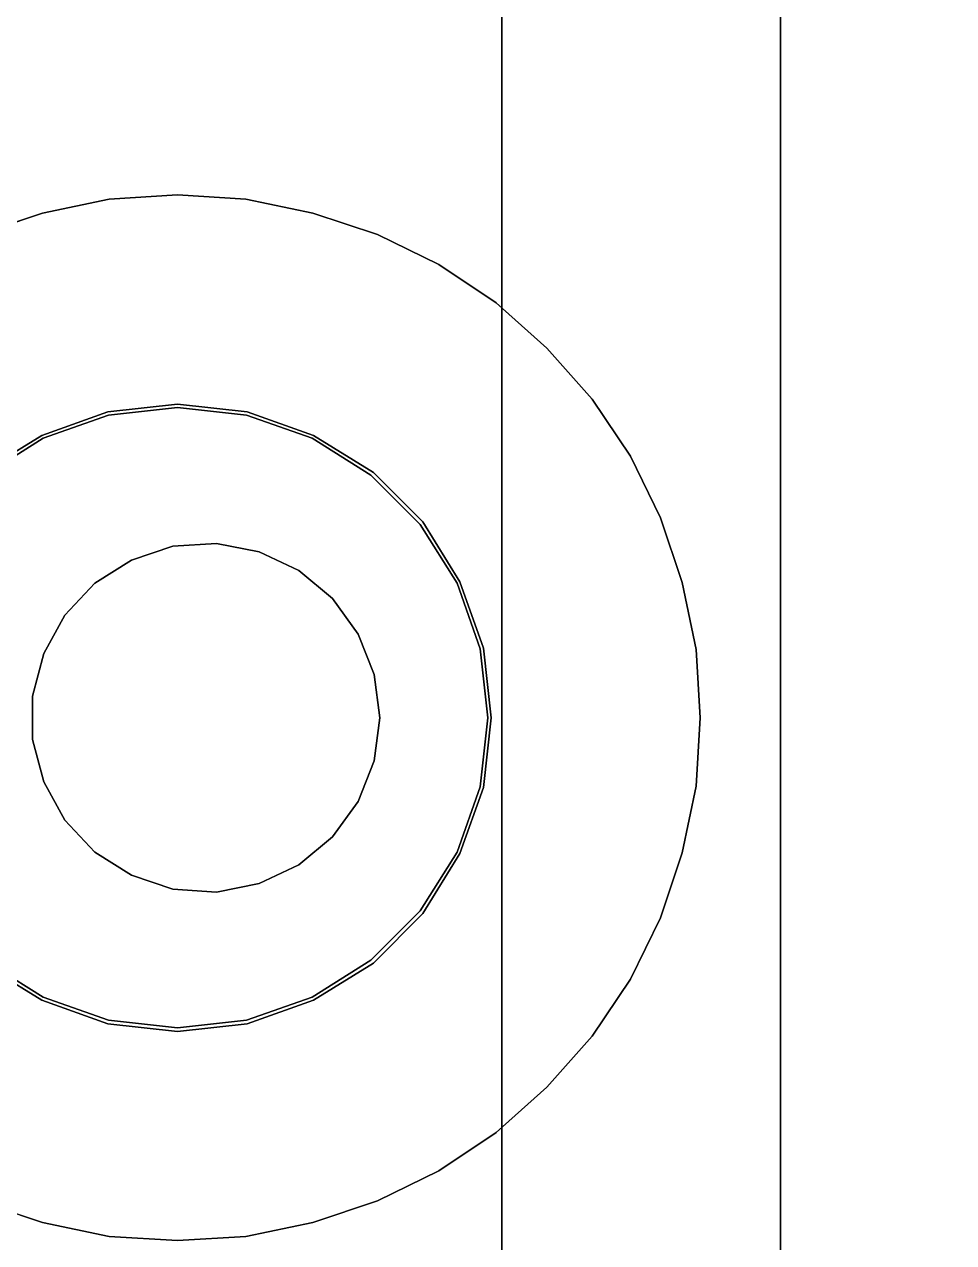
# Model space of a CAD drawing. Header units: metres. Extents: x 0.1311 to 0.1511, y -0.1182 to -0.0926.
# Drawn here: x 0.138313 to 0.139647, y -0.105528 to -0.10378 of the extents above; entities that cross this region are included whole.
import ezdxf

# ---------------------------------------------------------------- set-up
doc = ezdxf.new("R2010")
doc.units = ezdxf.units.M

msp = doc.modelspace()

# ---------------------------------------------------------------- linework, layer by layer
at = {"layer": '3D', "color": 114}
for points, invisible_edges in [([(0.139205, -0.0938815, 0.0007875), (0.137963, -0.102995, 0.0007875), (0.138083, -0.104775, 0.0007875)], 15), ([(0.137963, -0.102995, -0.0007875), (0.139205, -0.0938815, -0.0007875), (0.138083, -0.104775, -0.0007875)], 15), ([(0.139205, -0.0938815, 0.0007875), (0.138083, -0.104775, 0.0007875), (0.138094, -0.104675, 0.0007875)], 13), ([(0.138083, -0.104775, -0.0007875), (0.139205, -0.0938815, -0.0007875), (0.138094, -0.104675, -0.0007875)], 3), ([(0.139205, -0.0938815, 0.0007875), (0.138094, -0.104675, 0.0007875), (0.138128, -0.10458, 0.0007875)], 13), ([(0.138094, -0.104675, -0.0007875), (0.139205, -0.0938815, -0.0007875), (0.138128, -0.10458, -0.0007875)], 3), ([(0.139195, -0.09398, 0.0007875), (0.139205, -0.0938815, 0.0007875), (0.138128, -0.10458, 0.0007875)], 14), ([(0.139205, -0.0938815, -0.0007875), (0.139195, -0.09398, -0.0007875), (0.138128, -0.10458, -0.0007875)], 14), ([(0.139195, -0.09398, 0.0007875), (0.138128, -0.10458, 0.0007875), (0.138181, -0.104494, 0.0007875)], 13), ([(0.138128, -0.10458, -0.0007875), (0.139195, -0.09398, -0.0007875), (0.138181, -0.104494, -0.0007875)], 3), ([(0.139195, -0.09398, 0.0007875), (0.138181, -0.104494, 0.0007875), (0.138252, -0.104423, 0.0007875)], 13), ([(0.138181, -0.104494, -0.0007875), (0.139195, -0.09398, -0.0007875), (0.138252, -0.104423, -0.0007875)], 3), ([(0.139195, -0.09398, 0.0007875), (0.138252, -0.104423, 0.0007875), (0.138338, -0.10437, 0.0007875)], 13), ([(0.138252, -0.104423, -0.0007875), (0.139195, -0.09398, -0.0007875), (0.138338, -0.10437, -0.0007875)], 3), ([(0.139195, -0.09398, 0.0007875), (0.138338, -0.10437, 0.0007875), (0.138433, -0.104336, 0.0007875)], 13), ([(0.138338, -0.10437, -0.0007875), (0.139195, -0.09398, -0.0007875), (0.138433, -0.104336, -0.0007875)], 3), ([(0.139195, -0.09398, 0.0007875), (0.138433, -0.104336, 0.0007875), (0.138533, -0.104325, 0.0007875)], 13), ([(0.138433, -0.104336, -0.0007875), (0.139195, -0.09398, -0.0007875), (0.138533, -0.104325, -0.0007875)], 3), ([(0.139195, -0.09398, 0.0007875), (0.138533, -0.104325, 0.0007875), (0.138633, -0.104336, 0.0007875)], 13), ([(0.138533, -0.104325, -0.0007875), (0.139195, -0.09398, -0.0007875), (0.138633, -0.104336, -0.0007875)], 3), ([(0.139195, -0.09398, 0.0007875), (0.138633, -0.104336, 0.0007875), (0.138728, -0.10437, 0.0007875)], 13), ([(0.138633, -0.104336, -0.0007875), (0.139195, -0.09398, -0.0007875), (0.138728, -0.10437, -0.0007875)], 3), ([(0.139195, -0.09398, 0.0007875), (0.138728, -0.10437, 0.0007875), (0.138814, -0.104423, 0.0007875)], 13), ([(0.138728, -0.10437, -0.0007875), (0.139195, -0.09398, -0.0007875), (0.138814, -0.104423, -0.0007875)], 3), ([(0.139195, -0.09398, 0.0007875), (0.138814, -0.104423, 0.0007875), (0.138885, -0.104494, 0.0007875)], 13), ([(0.138814, -0.104423, -0.0007875), (0.139195, -0.09398, -0.0007875), (0.138885, -0.104494, -0.0007875)], 3), ([(0.139195, -0.09398, 0.0007875), (0.138885, -0.104494, 0.0007875), (0.138938, -0.10458, 0.0007875)], 13), ([(0.138885, -0.104494, -0.0007875), (0.139195, -0.09398, -0.0007875), (0.138938, -0.10458, -0.0007875)], 3), ([(0.139195, -0.09398, 0.0007875), (0.138938, -0.10458, 0.0007875), (0.138972, -0.104675, 0.0007875)], 13), ([(0.138938, -0.10458, -0.0007875), (0.139195, -0.09398, -0.0007875), (0.138972, -0.104675, -0.0007875)], 3), ([(0.139195, -0.09398, 0.0007875), (0.138972, -0.104675, 0.0007875), (0.138983, -0.104775, 0.0007875)], 13), ([(0.138972, -0.104675, -0.0007875), (0.139195, -0.09398, -0.0007875), (0.138983, -0.104775, -0.0007875)], 3), ([(0.139195, -0.09398, 0.0007875), (0.138983, -0.104775, 0.0007875), (0.139103, -0.102995, 0.0007875)], 15), ([(0.138983, -0.104775, -0.0007875), (0.139195, -0.09398, -0.0007875), (0.139103, -0.102995, -0.0007875)], 15), ([(0.139195, -0.11684, 0.0007875), (0.139103, -0.102995, 0.0007875), (0.138983, -0.104775, 0.0007875)], 15), ([(0.139103, -0.102995, -0.0007875), (0.139195, -0.11684, -0.0007875), (0.138983, -0.104775, -0.0007875)], 15), ([(0.139195, -0.11684, 0.0007875), (0.139114, -0.103095, 0.0007875), (0.139103, -0.102995, 0.0007875)], 13), ([(0.139114, -0.103095, -0.0007875), (0.139195, -0.11684, -0.0007875), (0.139103, -0.102995, -0.0007875)], 3), ([(0.139195, -0.11684, 0.0007875), (0.139148, -0.10319, 0.0007875), (0.139114, -0.103095, 0.0007875)], 13), ([(0.139148, -0.10319, -0.0007875), (0.139195, -0.11684, -0.0007875), (0.139114, -0.103095, -0.0007875)], 3), ([(0.139195, -0.11684, 0.0007875), (0.137918, -0.10319, 0.0007875), (0.137865, -0.103276, 0.0007875)], 13), ([(0.137918, -0.10319, -0.0007875), (0.139195, -0.11684, -0.0007875), (0.137865, -0.103276, -0.0007875)], 3), ([(0.139195, -0.11684, 0.0007875), (0.138083, -0.104775, 0.0007875), (0.137918, -0.10319, 0.0007875)], 15), ([(0.138083, -0.104775, -0.0007875), (0.139195, -0.11684, -0.0007875), (0.137918, -0.10319, -0.0007875)], 15), ([(0.139195, -0.11684, 0.0007875), (0.139201, -0.103276, 0.0007875), (0.139148, -0.10319, 0.0007875)], 13), ([(0.139201, -0.103276, -0.0007875), (0.139195, -0.11684, -0.0007875), (0.139148, -0.10319, -0.0007875)], 3), ([(0.139195, -0.11684, 0.0007875), (0.137865, -0.103276, 0.0007875), (0.137794, -0.103347, 0.0007875)], 13), ([(0.137865, -0.103276, -0.0007875), (0.139195, -0.11684, -0.0007875), (0.137794, -0.103347, -0.0007875)], 3), ([(0.139195, -0.11684, 0.0007875), (0.139205, -0.116741, 0.0007875), (0.139201, -0.103276, 0.0007875)], 14), ([(0.139205, -0.116741, -0.0007875), (0.139195, -0.11684, -0.0007875), (0.139201, -0.103276, -0.0007875)], 14), ([(0.139272, -0.103347, 0.0007875), (0.139201, -0.103276, 0.0007875), (0.139205, -0.116741, 0.0007875)], 14), ([(0.139201, -0.103276, -0.0007875), (0.139272, -0.103347, -0.0007875), (0.139205, -0.116741, -0.0007875)], 14), ([(0.137708, -0.1034, 0.0007875), (0.139205, -0.116939, 0.0007875), (0.137794, -0.103347, 0.0007875)], 3), ([(0.139205, -0.116939, -0.0007875), (0.137708, -0.1034, -0.0007875), (0.137794, -0.103347, -0.0007875)], 13), ([(0.139195, -0.11684, 0.0007875), (0.137794, -0.103347, 0.0007875), (0.139205, -0.116939, 0.0007875)], 3), ([(0.137794, -0.103347, -0.0007875), (0.139195, -0.11684, -0.0007875), (0.139205, -0.116939, -0.0007875)], 13), ([(0.139272, -0.103347, 0.0007875), (0.139205, -0.116741, 0.0007875), (0.139233, -0.116647, 0.0007875)], 13), ([(0.139205, -0.116741, -0.0007875), (0.139272, -0.103347, -0.0007875), (0.139233, -0.116647, -0.0007875)], 3), ([(0.139272, -0.103347, 0.0007875), (0.139233, -0.116647, 0.0007875), (0.13928, -0.116559, 0.0007875)], 13), ([(0.139233, -0.116647, -0.0007875), (0.139272, -0.103347, -0.0007875), (0.13928, -0.116559, -0.0007875)], 3), ([(0.139272, -0.103347, 0.0007875), (0.13928, -0.116559, 0.0007875), (0.139358, -0.1034, 0.0007875)], 3), ([(0.13928, -0.116559, -0.0007875), (0.139272, -0.103347, -0.0007875), (0.139358, -0.1034, -0.0007875)], 13), ([(0.137665, -0.11684, 0.0007875), (0.139205, -0.116939, 0.0007875), (0.137708, -0.1034, 0.0007875)], 15), ([(0.139205, -0.116939, -0.0007875), (0.137665, -0.11684, -0.0007875), (0.137708, -0.1034, -0.0007875)], 15), ([(0.13928, -0.116559, 0.0007875), (0.139343, -0.116483, 0.0007875), (0.139358, -0.1034, 0.0007875)], 14), ([(0.139343, -0.116483, -0.0007875), (0.13928, -0.116559, -0.0007875), (0.139358, -0.1034, -0.0007875)], 14), ([(0.139358, -0.1034, 0.0007875), (0.139343, -0.116483, 0.0007875), (0.139419, -0.11642, 0.0007875)], 13), ([(0.139343, -0.116483, -0.0007875), (0.139358, -0.1034, -0.0007875), (0.139419, -0.11642, -0.0007875)], 3), ([(0.139358, -0.1034, 0.0007875), (0.139419, -0.11642, 0.0007875), (0.139453, -0.103434, 0.0007875)], 3), ([(0.139419, -0.11642, -0.0007875), (0.139358, -0.1034, -0.0007875), (0.139453, -0.103434, -0.0007875)], 13), ([(0.139453, -0.103434, 0.0007875), (0.139419, -0.11642, 0.0007875), (0.139507, -0.116373, 0.0007875)], 13), ([(0.139419, -0.11642, -0.0007875), (0.139453, -0.103434, -0.0007875), (0.139507, -0.116373, -0.0007875)], 3), ([(0.139453, -0.103434, 0.0007875), (0.139507, -0.116373, 0.0007875), (0.139553, -0.103445, 0.0007875)], 3), ([(0.139507, -0.116373, -0.0007875), (0.139453, -0.103434, -0.0007875), (0.139553, -0.103445, -0.0007875)], 13), ([(0.139553, -0.103445, 0.0007875), (0.139507, -0.116373, 0.0007875), (0.139601, -0.116345, 0.0007875)], 13), ([(0.139507, -0.116373, -0.0007875), (0.139553, -0.103445, -0.0007875), (0.139601, -0.116345, -0.0007875)], 3), ([(0.139553, -0.103445, 0.0007875), (0.139601, -0.116345, 0.0007875), (0.139653, -0.103434, 0.0007875)], 3), ([(0.139601, -0.116345, -0.0007875), (0.139553, -0.103445, -0.0007875), (0.139653, -0.103434, -0.0007875)], 13), ([(0.139653, -0.103434, 0.0007875), (0.139601, -0.116345, 0.0007875), (0.1397, -0.116335, 0.0007875)], 13), ([(0.139601, -0.116345, -0.0007875), (0.139653, -0.103434, -0.0007875), (0.1397, -0.116335, -0.0007875)], 3), ([(0.138433, -0.104336, 0.0007875), (0.138338, -0.10437, 0.0007875), (0.138433, -0.104336, -0.0007875)], 2), ([(0.138433, -0.104336, -0.0007875), (0.138338, -0.10437, 0.0007875), (0.138338, -0.10437, -0.0007875)], 1), ([(0.138533, -0.104325, 0.0007875), (0.138433, -0.104336, 0.0007875), (0.138533, -0.104325, -0.0007875)], 2), ([(0.138533, -0.104325, -0.0007875), (0.138433, -0.104336, 0.0007875), (0.138433, -0.104336, -0.0007875)], 1), ([(0.138633, -0.104336, 0.0007875), (0.138533, -0.104325, 0.0007875), (0.138633, -0.104336, -0.0007875)], 2), ([(0.138633, -0.104336, -0.0007875), (0.138533, -0.104325, 0.0007875), (0.138533, -0.104325, -0.0007875)], 1), ([(0.138728, -0.10437, 0.0007875), (0.138633, -0.104336, 0.0007875), (0.138728, -0.10437, -0.0007875)], 2), ([(0.138728, -0.10437, -0.0007875), (0.138633, -0.104336, 0.0007875), (0.138633, -0.104336, -0.0007875)], 1), ([(0.138338, -0.10437, 0.0007875), (0.138252, -0.104423, 0.0007875), (0.138338, -0.10437, -0.0007875)], 2), ([(0.138338, -0.10437, -0.0007875), (0.138252, -0.104423, 0.0007875), (0.138252, -0.104423, -0.0007875)], 1), ([(0.138814, -0.104423, 0.0007875), (0.138728, -0.10437, 0.0007875), (0.138814, -0.104423, -0.0007875)], 2), ([(0.138814, -0.104423, -0.0007875), (0.138728, -0.10437, 0.0007875), (0.138728, -0.10437, -0.0007875)], 1), ([(0.138885, -0.104494, 0.0007875), (0.138814, -0.104423, 0.0007875), (0.138885, -0.104494, -0.0007875)], 2), ([(0.138885, -0.104494, -0.0007875), (0.138814, -0.104423, 0.0007875), (0.138814, -0.104423, -0.0007875)], 1), ([(0.138938, -0.10458, 0.0007875), (0.138885, -0.104494, 0.0007875), (0.138938, -0.10458, -0.0007875)], 2), ([(0.138938, -0.10458, -0.0007875), (0.138885, -0.104494, 0.0007875), (0.138885, -0.104494, -0.0007875)], 1), ([(0.138972, -0.104675, 0.0007875), (0.138938, -0.10458, 0.0007875), (0.138972, -0.104675, -0.0007875)], 2), ([(0.138972, -0.104675, -0.0007875), (0.138938, -0.10458, 0.0007875), (0.138938, -0.10458, -0.0007875)], 1), ([(0.138983, -0.104775, 0.0007875), (0.138972, -0.104675, 0.0007875), (0.138983, -0.104775, -0.0007875)], 2), ([(0.138983, -0.104775, -0.0007875), (0.138972, -0.104675, 0.0007875), (0.138972, -0.104675, -0.0007875)], 1), ([(0.139195, -0.11684, 0.0007875), (0.138094, -0.104875, 0.0007875), (0.138083, -0.104775, 0.0007875)], 13), ([(0.138094, -0.104875, -0.0007875), (0.139195, -0.11684, -0.0007875), (0.138083, -0.104775, -0.0007875)], 3), ([(0.139195, -0.11684, 0.0007875), (0.138983, -0.104775, 0.0007875), (0.138972, -0.104875, 0.0007875)], 13), ([(0.138983, -0.104775, -0.0007875), (0.139195, -0.11684, -0.0007875), (0.138972, -0.104875, -0.0007875)], 3), ([(0.138972, -0.104875, 0.0007875), (0.138983, -0.104775, 0.0007875), (0.138972, -0.104875, -0.0007875)], 2), ([(0.138972, -0.104875, -0.0007875), (0.138983, -0.104775, 0.0007875), (0.138983, -0.104775, -0.0007875)], 1), ([(0.139195, -0.11684, 0.0007875), (0.138128, -0.10497, 0.0007875), (0.138094, -0.104875, 0.0007875)], 13), ([(0.138128, -0.10497, -0.0007875), (0.139195, -0.11684, -0.0007875), (0.138094, -0.104875, -0.0007875)], 3), ([(0.139195, -0.11684, 0.0007875), (0.138972, -0.104875, 0.0007875), (0.138938, -0.10497, 0.0007875)], 13), ([(0.138972, -0.104875, -0.0007875), (0.139195, -0.11684, -0.0007875), (0.138938, -0.10497, -0.0007875)], 3), ([(0.138938, -0.10497, 0.0007875), (0.138972, -0.104875, 0.0007875), (0.138938, -0.10497, -0.0007875)], 2), ([(0.138938, -0.10497, -0.0007875), (0.138972, -0.104875, 0.0007875), (0.138972, -0.104875, -0.0007875)], 1), ([(0.139195, -0.11684, 0.0007875), (0.138181, -0.105056, 0.0007875), (0.138128, -0.10497, 0.0007875)], 13), ([(0.138181, -0.105056, -0.0007875), (0.139195, -0.11684, -0.0007875), (0.138128, -0.10497, -0.0007875)], 3), ([(0.139195, -0.11684, 0.0007875), (0.138938, -0.10497, 0.0007875), (0.138885, -0.105056, 0.0007875)], 13), ([(0.138938, -0.10497, -0.0007875), (0.139195, -0.11684, -0.0007875), (0.138885, -0.105056, -0.0007875)], 3), ([(0.138885, -0.105056, 0.0007875), (0.138938, -0.10497, 0.0007875), (0.138885, -0.105056, -0.0007875)], 2), ([(0.138885, -0.105056, -0.0007875), (0.138938, -0.10497, 0.0007875), (0.138938, -0.10497, -0.0007875)], 1), ([(0.139195, -0.11684, 0.0007875), (0.138252, -0.105127, 0.0007875), (0.138181, -0.105056, 0.0007875)], 13), ([(0.138252, -0.105127, -0.0007875), (0.139195, -0.11684, -0.0007875), (0.138181, -0.105056, -0.0007875)], 3), ([(0.139195, -0.11684, 0.0007875), (0.138885, -0.105056, 0.0007875), (0.138814, -0.105127, 0.0007875)], 13), ([(0.138885, -0.105056, -0.0007875), (0.139195, -0.11684, -0.0007875), (0.138814, -0.105127, -0.0007875)], 3), ([(0.138814, -0.105127, 0.0007875), (0.138885, -0.105056, 0.0007875), (0.138814, -0.105127, -0.0007875)], 2), ([(0.138814, -0.105127, -0.0007875), (0.138885, -0.105056, 0.0007875), (0.138885, -0.105056, -0.0007875)], 1), ([(0.139195, -0.11684, 0.0007875), (0.138338, -0.10518, 0.0007875), (0.138252, -0.105127, 0.0007875)], 13), ([(0.138338, -0.10518, -0.0007875), (0.139195, -0.11684, -0.0007875), (0.138252, -0.105127, -0.0007875)], 3), ([(0.138252, -0.105127, 0.0007875), (0.138338, -0.10518, 0.0007875), (0.138252, -0.105127, -0.0007875)], 2), ([(0.138252, -0.105127, -0.0007875), (0.138338, -0.10518, 0.0007875), (0.138338, -0.10518, -0.0007875)], 1), ([(0.139195, -0.11684, 0.0007875), (0.138814, -0.105127, 0.0007875), (0.138728, -0.10518, 0.0007875)], 13), ([(0.138814, -0.105127, -0.0007875), (0.139195, -0.11684, -0.0007875), (0.138728, -0.10518, -0.0007875)], 3), ([(0.138728, -0.10518, 0.0007875), (0.138814, -0.105127, 0.0007875), (0.138728, -0.10518, -0.0007875)], 2), ([(0.138728, -0.10518, -0.0007875), (0.138814, -0.105127, 0.0007875), (0.138814, -0.105127, -0.0007875)], 1), ([(0.139195, -0.11684, 0.0007875), (0.138433, -0.105214, 0.0007875), (0.138338, -0.10518, 0.0007875)], 13), ([(0.138433, -0.105214, -0.0007875), (0.139195, -0.11684, -0.0007875), (0.138338, -0.10518, -0.0007875)], 3), ([(0.138338, -0.10518, 0.0007875), (0.138433, -0.105214, 0.0007875), (0.138338, -0.10518, -0.0007875)], 2), ([(0.138338, -0.10518, -0.0007875), (0.138433, -0.105214, 0.0007875), (0.138433, -0.105214, -0.0007875)], 1), ([(0.139195, -0.11684, 0.0007875), (0.138728, -0.10518, 0.0007875), (0.138633, -0.105214, 0.0007875)], 13), ([(0.138728, -0.10518, -0.0007875), (0.139195, -0.11684, -0.0007875), (0.138633, -0.105214, -0.0007875)], 3), ([(0.138633, -0.105214, 0.0007875), (0.138728, -0.10518, 0.0007875), (0.138633, -0.105214, -0.0007875)], 2), ([(0.138633, -0.105214, -0.0007875), (0.138728, -0.10518, 0.0007875), (0.138728, -0.10518, -0.0007875)], 1), ([(0.139195, -0.11684, 0.0007875), (0.138533, -0.105225, 0.0007875), (0.138433, -0.105214, 0.0007875)], 13), ([(0.138533, -0.105225, -0.0007875), (0.139195, -0.11684, -0.0007875), (0.138433, -0.105214, -0.0007875)], 3), ([(0.138433, -0.105214, 0.0007875), (0.138533, -0.105225, 0.0007875), (0.138433, -0.105214, -0.0007875)], 2), ([(0.138433, -0.105214, -0.0007875), (0.138533, -0.105225, 0.0007875), (0.138533, -0.105225, -0.0007875)], 1), ([(0.139195, -0.11684, 0.0007875), (0.138633, -0.105214, 0.0007875), (0.138533, -0.105225, 0.0007875)], 13), ([(0.138633, -0.105214, -0.0007875), (0.139195, -0.11684, -0.0007875), (0.138533, -0.105225, -0.0007875)], 3), ([(0.138533, -0.105225, 0.0007875), (0.138633, -0.105214, 0.0007875), (0.138533, -0.105225, -0.0007875)], 2), ([(0.138533, -0.105225, -0.0007875), (0.138633, -0.105214, 0.0007875), (0.138633, -0.105214, -0.0007875)], 1)]:
    msp.add_3dface(points, dxfattribs=dict(at, invisible_edges=invisible_edges))
at = {"layer": '3D', "color": 7}
for points, invisible_edges in [([(0.137098, -0.112775, 0.01426), (0.149358, -0.097025, 0.01426), (0.132848, -0.097025, 0.01426)], 13), ([(0.137098, -0.112775, 0.01426), (0.145108, -0.112775, 0.01426), (0.149358, -0.097025, 0.01426)], 14), ([(0.138053, -0.112775, 0.01386), (0.138053, -0.099775, 0.01386), (0.144153, -0.099775, 0.01386)], 12), ([(0.144153, -0.112775, 0.01386), (0.138053, -0.112775, 0.01386), (0.144153, -0.099775, 0.01386)], 2), ([(0.137772, -0.103115, 0.0008), (0.138526, -0.104529, 0.0008), (0.137735, -0.103166, 0.0008)], 3), ([(0.137772, -0.103115, 0.0008), (0.138589, -0.104525, 0.0008), (0.138526, -0.104529, 0.0008)], 13), ([(0.137772, -0.103115, 0.0008), (0.139381, -0.103142, 0.0008), (0.138589, -0.104525, 0.0008)], 15), ([(0.139381, -0.103142, 0.0008), (0.13865, -0.104537, 0.0008), (0.138589, -0.104525, 0.0008)], 13), ([(0.139381, -0.103142, 0.0008), (0.139424, -0.103188, 0.0008), (0.13865, -0.104537, 0.0008)], 14), ([(0.137687, -0.103206, 0.0008), (0.137735, -0.103166, 0.0008), (0.138467, -0.104549, 0.0008)], 14), ([(0.137735, -0.103166, 0.0008), (0.138526, -0.104529, 0.0008), (0.138467, -0.104549, 0.0008)], 13), ([(0.139424, -0.103188, 0.0008), (0.138707, -0.104564, 0.0008), (0.13865, -0.104537, 0.0008)], 13), ([(0.139424, -0.103188, 0.0008), (0.139477, -0.103221, 0.0008), (0.138707, -0.104564, 0.0008)], 14), ([(0.13763, -0.103233, 0.0008), (0.137687, -0.103206, 0.0008), (0.138414, -0.104582, 0.0008)], 14), ([(0.137687, -0.103206, 0.0008), (0.138467, -0.104549, 0.0008), (0.138414, -0.104582, 0.0008)], 13), ([(0.137447, -0.103221, 0.0008), (0.138325, -0.104744, 0.0008), (0.135656, -0.105964, 0.0008)], 15), ([(0.137447, -0.103221, 0.0008), (0.137506, -0.103241, 0.0008), (0.138325, -0.104744, 0.0008)], 14), ([(0.137569, -0.103245, 0.0008), (0.13763, -0.103233, 0.0008), (0.138371, -0.104628, 0.0008)], 14), ([(0.13763, -0.103233, 0.0008), (0.138414, -0.104582, 0.0008), (0.138371, -0.104628, 0.0008)], 13), ([(0.139477, -0.103221, 0.0008), (0.138755, -0.104604, 0.0008), (0.138707, -0.104564, 0.0008)], 13), ([(0.139477, -0.103221, 0.0008), (0.139536, -0.103241, 0.0008), (0.138755, -0.104604, 0.0008)], 14), ([(0.139599, -0.103245, 0.0008), (0.13966, -0.103233, 0.0008), (0.140401, -0.104628, 0.0008)], 14), ([(0.137506, -0.103241, 0.0008), (0.138341, -0.104683, 0.0008), (0.138325, -0.104744, 0.0008)], 13), ([(0.137506, -0.103241, 0.0008), (0.137569, -0.103245, 0.0008), (0.138341, -0.104683, 0.0008)], 14), ([(0.137569, -0.103245, 0.0008), (0.138371, -0.104628, 0.0008), (0.138341, -0.104683, 0.0008)], 13), ([(0.139536, -0.103241, 0.0008), (0.138792, -0.104655, 0.0008), (0.138755, -0.104604, 0.0008)], 13), ([(0.139536, -0.103241, 0.0008), (0.139599, -0.103245, 0.0008), (0.138792, -0.104655, 0.0008)], 14), ([(0.139599, -0.103245, 0.0008), (0.140401, -0.104628, 0.0008), (0.138792, -0.104655, 0.0008)], 15), ([(0.138339, -0.104051, 0.0008125), (0.138433, -0.104336, 0.0008125), (0.138435, -0.104031, 0.0008125)], 3), ([(0.138433, -0.104336, -0.0008125), (0.138339, -0.104051, -0.0008125), (0.138435, -0.104031, -0.0008125)], 13), ([(0.138435, -0.104031, 0.0008125), (0.138433, -0.104336, 0.0008125), (0.138533, -0.104325, 0.0008125)], 13), ([(0.138433, -0.104336, -0.0008125), (0.138435, -0.104031, -0.0008125), (0.138533, -0.104325, -0.0008125)], 3), ([(0.138435, -0.104031, 0.0008125), (0.138533, -0.104325, 0.0008125), (0.138533, -0.104025, 0.0008125)], 3), ([(0.138533, -0.104325, -0.0008125), (0.138435, -0.104031, -0.0008125), (0.138533, -0.104025, -0.0008125)], 13), ([(0.138533, -0.104025, 0.0008125), (0.138533, -0.104325, 0.0008125), (0.138633, -0.104336, 0.0008125)], 13), ([(0.138533, -0.104025, 0.0008125), (0.138633, -0.104336, 0.0008125), (0.138631, -0.104031, 0.0008125)], 3), ([(0.138533, -0.104325, -0.0008125), (0.138533, -0.104025, -0.0008125), (0.138633, -0.104336, -0.0008125)], 3), ([(0.138633, -0.104336, -0.0008125), (0.138533, -0.104025, -0.0008125), (0.138631, -0.104031, -0.0008125)], 13), ([(0.138727, -0.104051, 0.0008125), (0.138631, -0.104031, 0.0008125), (0.138633, -0.104336, 0.0008125)], 14), ([(0.138631, -0.104031, -0.0008125), (0.138727, -0.104051, -0.0008125), (0.138633, -0.104336, -0.0008125)], 14), ([(0.138246, -0.104082, 0.0008125), (0.138252, -0.104423, 0.0008125), (0.138339, -0.104051, 0.0008125)], 3), ([(0.138252, -0.104423, -0.0008125), (0.138246, -0.104082, -0.0008125), (0.138339, -0.104051, -0.0008125)], 13), ([(0.138252, -0.104423, 0.0008125), (0.138338, -0.10437, 0.0008125), (0.138339, -0.104051, 0.0008125)], 14), ([(0.138338, -0.10437, -0.0008125), (0.138252, -0.104423, -0.0008125), (0.138339, -0.104051, -0.0008125)], 14), ([(0.138339, -0.104051, 0.0008125), (0.138338, -0.10437, 0.0008125), (0.138433, -0.104336, 0.0008125)], 13), ([(0.138338, -0.10437, -0.0008125), (0.138339, -0.104051, -0.0008125), (0.138433, -0.104336, -0.0008125)], 3), ([(0.138727, -0.104051, 0.0008125), (0.138633, -0.104336, 0.0008125), (0.138728, -0.10437, 0.0008125)], 13), ([(0.138633, -0.104336, -0.0008125), (0.138727, -0.104051, -0.0008125), (0.138728, -0.10437, -0.0008125)], 3), ([(0.138727, -0.104051, 0.0008125), (0.138728, -0.10437, 0.0008125), (0.13882, -0.104082, 0.0008125)], 3), ([(0.138728, -0.10437, -0.0008125), (0.138727, -0.104051, -0.0008125), (0.13882, -0.104082, -0.0008125)], 13), ([(0.138728, -0.10437, 0.0008125), (0.138814, -0.104423, 0.0008125), (0.13882, -0.104082, 0.0008125)], 14), ([(0.138814, -0.104423, -0.0008125), (0.138728, -0.10437, -0.0008125), (0.13882, -0.104082, -0.0008125)], 14), ([(0.13882, -0.104082, 0.0008125), (0.138814, -0.104423, 0.0008125), (0.138885, -0.104494, 0.0008125)], 13), ([(0.138814, -0.104423, -0.0008125), (0.13882, -0.104082, -0.0008125), (0.138885, -0.104494, -0.0008125)], 3), ([(0.13882, -0.104082, 0.0008125), (0.138885, -0.104494, 0.0008125), (0.138908, -0.104125, 0.0008125)], 3), ([(0.138885, -0.104494, -0.0008125), (0.13882, -0.104082, -0.0008125), (0.138908, -0.104125, -0.0008125)], 13), ([(0.138908, -0.104125, 0.0008125), (0.138885, -0.104494, 0.0008125), (0.138938, -0.10458, 0.0008125)], 13), ([(0.138885, -0.104494, -0.0008125), (0.138908, -0.104125, -0.0008125), (0.138938, -0.10458, -0.0008125)], 3), ([(0.138908, -0.104125, 0.0008125), (0.138938, -0.10458, 0.0008125), (0.13899, -0.10418, 0.0008125)], 3), ([(0.138938, -0.10458, -0.0008125), (0.138908, -0.104125, -0.0008125), (0.13899, -0.10418, -0.0008125)], 13), ([(0.13899, -0.10418, 0.0008125), (0.138938, -0.10458, 0.0008125), (0.138972, -0.104675, 0.0008125)], 13), ([(0.138938, -0.10458, -0.0008125), (0.13899, -0.10418, -0.0008125), (0.138972, -0.104675, -0.0008125)], 3), ([(0.13899, -0.10418, 0.0008125), (0.138972, -0.104675, 0.0008125), (0.138983, -0.104775, 0.0008125)], 13), ([(0.138972, -0.104675, -0.0008125), (0.13899, -0.10418, -0.0008125), (0.138983, -0.104775, -0.0008125)], 3), ([(0.13899, -0.10537, 0.0008125), (0.13899, -0.10418, 0.0008125), (0.138983, -0.104775, 0.0008125)], 15), ([(0.13899, -0.10418, -0.0008125), (0.13899, -0.10537, -0.0008125), (0.138983, -0.104775, -0.0008125)], 15), ([(0.139063, -0.105305, 0.0008125), (0.139063, -0.104245, 0.0008125), (0.13899, -0.10418, 0.0008125)], 13), ([(0.139063, -0.105305, 0.0008125), (0.13899, -0.10418, 0.0008125), (0.13899, -0.10537, 0.0008125)], 3), ([(0.139063, -0.104245, -0.0008125), (0.139063, -0.105305, -0.0008125), (0.13899, -0.10418, -0.0008125)], 3), ([(0.13899, -0.10418, -0.0008125), (0.139063, -0.105305, -0.0008125), (0.13899, -0.10537, -0.0008125)], 13), ([(0.139128, -0.105232, 0.0008125), (0.139128, -0.104318, 0.0008125), (0.139063, -0.104245, 0.0008125)], 13), ([(0.139128, -0.105232, 0.0008125), (0.139063, -0.104245, 0.0008125), (0.139063, -0.105305, 0.0008125)], 3), ([(0.139128, -0.104318, -0.0008125), (0.139128, -0.105232, -0.0008125), (0.139063, -0.104245, -0.0008125)], 3), ([(0.139063, -0.104245, -0.0008125), (0.139128, -0.105232, -0.0008125), (0.139063, -0.105305, -0.0008125)], 13), ([(0.139183, -0.10515, 0.0008125), (0.139183, -0.1044, 0.0008125), (0.139128, -0.104318, 0.0008125)], 13), ([(0.139183, -0.10515, 0.0008125), (0.139128, -0.104318, 0.0008125), (0.139128, -0.105232, 0.0008125)], 3), ([(0.139183, -0.1044, -0.0008125), (0.139183, -0.10515, -0.0008125), (0.139128, -0.104318, -0.0008125)], 3), ([(0.139128, -0.104318, -0.0008125), (0.139183, -0.10515, -0.0008125), (0.139128, -0.105232, -0.0008125)], 13), ([(0.138434, -0.104341, 0.0008125), (0.138434, -0.104341, -0.0008125), (0.138533, -0.10433, 0.0008125)], 2), ([(0.138434, -0.104341, -0.0008125), (0.138533, -0.10433, -0.0008125), (0.138533, -0.10433, 0.0008125)], 12), ([(0.138533, -0.10433, 0.0008125), (0.138533, -0.10433, -0.0008125), (0.138632, -0.104341, 0.0008125)], 2), ([(0.138533, -0.10433, -0.0008125), (0.138632, -0.104341, -0.0008125), (0.138632, -0.104341, 0.0008125)], 12), ([(0.13834, -0.104374, 0.0008125), (0.13834, -0.104374, -0.0008125), (0.138434, -0.104341, 0.0008125)], 2), ([(0.13834, -0.104374, -0.0008125), (0.138434, -0.104341, -0.0008125), (0.138434, -0.104341, 0.0008125)], 12), ([(0.138632, -0.104341, 0.0008125), (0.138632, -0.104341, -0.0008125), (0.138726, -0.104374, 0.0008125)], 2), ([(0.138632, -0.104341, -0.0008125), (0.138726, -0.104374, -0.0008125), (0.138726, -0.104374, 0.0008125)], 12), ([(0.138256, -0.104427, 0.0008125), (0.138256, -0.104427, -0.0008125), (0.13834, -0.104374, 0.0008125)], 2), ([(0.138256, -0.104427, -0.0008125), (0.13834, -0.104374, -0.0008125), (0.13834, -0.104374, 0.0008125)], 12), ([(0.138726, -0.104374, 0.0008125), (0.138726, -0.104374, -0.0008125), (0.13881, -0.104427, 0.0008125)], 2), ([(0.138726, -0.104374, -0.0008125), (0.13881, -0.104427, -0.0008125), (0.13881, -0.104427, 0.0008125)], 12), ([(0.139226, -0.105062, 0.0008125), (0.139226, -0.104488, 0.0008125), (0.139183, -0.1044, 0.0008125)], 13), ([(0.139226, -0.105062, 0.0008125), (0.139183, -0.1044, 0.0008125), (0.139183, -0.10515, 0.0008125)], 3), ([(0.139226, -0.104488, -0.0008125), (0.139226, -0.105062, -0.0008125), (0.139183, -0.1044, -0.0008125)], 3), ([(0.139183, -0.1044, -0.0008125), (0.139226, -0.105062, -0.0008125), (0.139183, -0.10515, -0.0008125)], 13), ([(0.13881, -0.104427, 0.0008125), (0.13881, -0.104427, -0.0008125), (0.138881, -0.104498, 0.0008125)], 2), ([(0.13881, -0.104427, -0.0008125), (0.138881, -0.104498, -0.0008125), (0.138881, -0.104498, 0.0008125)], 12), ([(0.139257, -0.104969, 0.0008125), (0.139257, -0.104581, 0.0008125), (0.139226, -0.104488, 0.0008125)], 13), ([(0.139257, -0.104969, 0.0008125), (0.139226, -0.104488, 0.0008125), (0.139226, -0.105062, 0.0008125)], 3), ([(0.139257, -0.104581, -0.0008125), (0.139257, -0.104969, -0.0008125), (0.139226, -0.104488, -0.0008125)], 3), ([(0.139226, -0.104488, -0.0008125), (0.139257, -0.104969, -0.0008125), (0.139226, -0.105062, -0.0008125)], 13), ([(0.138881, -0.104498, 0.0008125), (0.138881, -0.104498, -0.0008125), (0.138934, -0.104582, 0.0008125)], 2), ([(0.138881, -0.104498, -0.0008125), (0.138934, -0.104582, -0.0008125), (0.138934, -0.104582, 0.0008125)], 12), ([(0.138414, -0.104582, -0.00174), (0.138589, -0.104525, -0.00174), (0.13865, -0.104537, -0.00174)], 13), ([(0.138414, -0.104582, -0.00174), (0.138526, -0.104529, -0.00174), (0.138589, -0.104525, -0.00174)], 13), ([(0.138414, -0.104582, -0.00174), (0.138467, -0.104549, -0.00174), (0.138526, -0.104529, -0.00174)], 12), ([(0.138467, -0.104549, 0.0008), (0.138526, -0.104529, -0.00174), (0.138467, -0.104549, -0.00174)], 1), ([(0.138467, -0.104549, 0.0008), (0.138526, -0.104529, 0.0008), (0.138526, -0.104529, -0.00174)], 12), ([(0.138526, -0.104529, 0.0008), (0.138589, -0.104525, -0.00174), (0.138526, -0.104529, -0.00174)], 1), ([(0.138526, -0.104529, 0.0008), (0.138589, -0.104525, 0.0008), (0.138589, -0.104525, -0.00174)], 12), ([(0.138589, -0.104525, 0.0008), (0.13865, -0.104537, -0.00174), (0.138589, -0.104525, -0.00174)], 1), ([(0.138589, -0.104525, 0.0008), (0.13865, -0.104537, 0.0008), (0.13865, -0.104537, -0.00174)], 12), ([(0.138414, -0.104582, -0.00174), (0.13865, -0.104537, -0.00174), (0.138755, -0.104604, -0.00174)], 15), ([(0.13865, -0.104537, 0.0008), (0.138707, -0.104564, -0.00174), (0.13865, -0.104537, -0.00174)], 1), ([(0.13865, -0.104537, 0.0008), (0.138707, -0.104564, 0.0008), (0.138707, -0.104564, -0.00174)], 12), ([(0.13865, -0.104537, -0.00174), (0.138707, -0.104564, -0.00174), (0.138755, -0.104604, -0.00174)], 12), ([(0.138414, -0.104582, 0.0008), (0.138467, -0.104549, -0.00174), (0.138414, -0.104582, -0.00174)], 1), ([(0.138414, -0.104582, 0.0008), (0.138467, -0.104549, 0.0008), (0.138467, -0.104549, -0.00174)], 12), ([(0.138707, -0.104564, 0.0008), (0.138755, -0.104604, -0.00174), (0.138707, -0.104564, -0.00174)], 1), ([(0.138707, -0.104564, 0.0008), (0.138755, -0.104604, 0.0008), (0.138755, -0.104604, -0.00174)], 12), ([(0.139277, -0.104873, 0.0008125), (0.139277, -0.104677, 0.0008125), (0.139257, -0.104581, 0.0008125)], 13), ([(0.139277, -0.104873, 0.0008125), (0.139257, -0.104581, 0.0008125), (0.139257, -0.104969, 0.0008125)], 3), ([(0.139277, -0.104677, -0.0008125), (0.139277, -0.104873, -0.0008125), (0.139257, -0.104581, -0.0008125)], 3), ([(0.139257, -0.104581, -0.0008125), (0.139277, -0.104873, -0.0008125), (0.139257, -0.104969, -0.0008125)], 13), ([(0.138371, -0.104628, 0.0008), (0.138414, -0.104582, -0.00174), (0.138371, -0.104628, -0.00174)], 1), ([(0.138371, -0.104628, 0.0008), (0.138414, -0.104582, 0.0008), (0.138414, -0.104582, -0.00174)], 12), ([(0.138414, -0.104582, -0.00174), (0.138755, -0.104604, -0.00174), (0.138371, -0.104628, -0.00174)], 3), ([(0.138934, -0.104582, 0.0008125), (0.138934, -0.104582, -0.0008125), (0.138967, -0.104676, 0.0008125)], 2), ([(0.138934, -0.104582, -0.0008125), (0.138967, -0.104676, -0.0008125), (0.138967, -0.104676, 0.0008125)], 12), ([(0.138371, -0.104628, -0.00174), (0.138755, -0.104604, -0.00174), (0.138792, -0.104655, -0.00174)], 13), ([(0.138755, -0.104604, 0.0008), (0.138792, -0.104655, -0.00174), (0.138755, -0.104604, -0.00174)], 1), ([(0.138755, -0.104604, 0.0008), (0.138792, -0.104655, 0.0008), (0.138792, -0.104655, -0.00174)], 12), ([(0.138371, -0.104628, -0.00174), (0.138325, -0.104744, -0.00174), (0.138341, -0.104683, -0.00174)], 1), ([(0.138371, -0.104628, -0.00174), (0.138815, -0.104713, -0.00174), (0.138325, -0.104744, -0.00174)], 15), ([(0.138341, -0.104683, 0.0008), (0.138371, -0.104628, -0.00174), (0.138341, -0.104683, -0.00174)], 1), ([(0.138341, -0.104683, 0.0008), (0.138371, -0.104628, 0.0008), (0.138371, -0.104628, -0.00174)], 12), ([(0.138371, -0.104628, -0.00174), (0.138792, -0.104655, -0.00174), (0.138815, -0.104713, -0.00174)], 13), ([(0.138792, -0.104655, 0.0008), (0.140401, -0.104628, 0.0008), (0.140371, -0.104683, 0.0008)], 13), ([(0.138792, -0.104655, 0.0008), (0.140371, -0.104683, 0.0008), (0.138815, -0.104713, 0.0008)], 3), ([(0.138792, -0.104655, 0.0008), (0.138815, -0.104713, -0.00174), (0.138792, -0.104655, -0.00174)], 1), ([(0.138792, -0.104655, 0.0008), (0.138815, -0.104713, 0.0008), (0.138815, -0.104713, -0.00174)], 12), ([(0.138341, -0.104683, 0.0008), (0.138341, -0.104683, -0.00174), (0.138325, -0.104744, -0.00174)], 12), ([(0.138325, -0.104744, 0.0008), (0.138341, -0.104683, 0.0008), (0.138325, -0.104744, -0.00174)], 2), ([(0.138815, -0.104713, 0.0008), (0.140371, -0.104683, 0.0008), (0.140355, -0.104744, 0.0008)], 13), ([(0.138967, -0.104676, 0.0008125), (0.138967, -0.104676, -0.0008125), (0.138978, -0.104775, 0.0008125)], 2), ([(0.138967, -0.104676, -0.0008125), (0.138978, -0.104775, -0.0008125), (0.138978, -0.104775, 0.0008125)], 12), ([(0.139283, -0.104775, 0.0008125), (0.139277, -0.104677, 0.0008125), (0.139277, -0.104873, 0.0008125)], 2), ([(0.139277, -0.104677, -0.0008125), (0.139283, -0.104775, -0.0008125), (0.139277, -0.104873, -0.0008125)], 12), ([(0.138325, -0.104744, -0.00174), (0.138815, -0.104713, -0.00174), (0.138823, -0.104775, -0.00174)], 13), ([(0.138815, -0.104713, 0.0008), (0.140355, -0.104744, 0.0008), (0.138823, -0.104775, 0.0008)], 3), ([(0.138815, -0.104713, 0.0008), (0.138823, -0.104775, -0.00174), (0.138815, -0.104713, -0.00174)], 1), ([(0.138815, -0.104713, 0.0008), (0.138823, -0.104775, 0.0008), (0.138823, -0.104775, -0.00174)], 12), ([(0.135656, -0.105964, 0.0008), (0.138325, -0.104744, 0.0008), (0.135784, -0.106059, 0.0008)], 3), ([(0.135784, -0.106059, 0.0008), (0.138325, -0.104744, 0.0008), (0.138325, -0.104806, 0.0008)], 13), ([(0.138325, -0.104806, 0.0008), (0.138325, -0.104744, 0.0008), (0.138325, -0.104744, -0.00174)], 12), ([(0.138325, -0.104806, 0.0008), (0.138325, -0.104744, -0.00174), (0.138325, -0.104806, -0.00174)], 1), ([(0.138325, -0.104744, -0.00174), (0.138341, -0.104867, -0.00174), (0.138325, -0.104806, -0.00174)], 1), ([(0.138325, -0.104744, -0.00174), (0.138823, -0.104775, -0.00174), (0.138341, -0.104867, -0.00174)], 15), ([(0.138823, -0.104775, 0.0008), (0.140355, -0.104744, 0.0008), (0.140355, -0.104806, 0.0008)], 13), ([(0.138341, -0.104867, -0.00174), (0.138823, -0.104775, -0.00174), (0.138815, -0.104837, -0.00174)], 13), ([(0.138823, -0.104775, 0.0008), (0.140355, -0.104806, 0.0008), (0.138815, -0.104837, 0.0008)], 3), ([(0.138815, -0.104837, 0.0008), (0.138815, -0.104837, -0.00174), (0.138823, -0.104775, -0.00174)], 12), ([(0.138823, -0.104775, 0.0008), (0.138815, -0.104837, 0.0008), (0.138823, -0.104775, -0.00174)], 2), ([(0.138978, -0.104775, 0.0008125), (0.138978, -0.104775, -0.0008125), (0.138967, -0.104874, 0.0008125)], 2), ([(0.138978, -0.104775, -0.0008125), (0.138967, -0.104874, -0.0008125), (0.138967, -0.104874, 0.0008125)], 12), ([(0.13899, -0.10537, 0.0008125), (0.138983, -0.104775, 0.0008125), (0.138972, -0.104875, 0.0008125)], 13), ([(0.138983, -0.104775, -0.0008125), (0.13899, -0.10537, -0.0008125), (0.138972, -0.104875, -0.0008125)], 3), ([(0.135784, -0.106059, 0.0008), (0.138325, -0.104806, 0.0008), (0.135902, -0.106166, 0.0008)], 3), ([(0.135902, -0.106166, 0.0008), (0.138325, -0.104806, 0.0008), (0.138341, -0.104867, 0.0008)], 13), ([(0.138341, -0.104867, 0.0008), (0.138325, -0.104806, 0.0008), (0.138325, -0.104806, -0.00174)], 12), ([(0.138341, -0.104867, 0.0008), (0.138325, -0.104806, -0.00174), (0.138341, -0.104867, -0.00174)], 1), ([(0.138815, -0.104837, 0.0008), (0.140355, -0.104806, 0.0008), (0.140371, -0.104867, 0.0008)], 13), ([(0.138341, -0.104867, -0.00174), (0.138815, -0.104837, -0.00174), (0.138792, -0.104895, -0.00174)], 13), ([(0.138815, -0.104837, 0.0008), (0.140371, -0.104867, 0.0008), (0.138792, -0.104895, 0.0008)], 3), ([(0.138815, -0.104837, 0.0008), (0.138792, -0.104895, 0.0008), (0.138792, -0.104895, -0.00174)], 12), ([(0.138815, -0.104837, 0.0008), (0.138792, -0.104895, -0.00174), (0.138815, -0.104837, -0.00174)], 1), ([(0.135902, -0.106166, 0.0008), (0.138341, -0.104867, 0.0008), (0.136009, -0.106284, 0.0008)], 3), ([(0.136009, -0.106284, 0.0008), (0.138341, -0.104867, 0.0008), (0.136104, -0.106412, 0.0008)], 3), ([(0.136104, -0.106412, 0.0008), (0.138341, -0.104867, 0.0008), (0.138371, -0.104922, 0.0008)], 13), ([(0.138341, -0.104867, 0.0008), (0.138341, -0.104867, -0.00174), (0.138371, -0.104922, -0.00174)], 12), ([(0.138371, -0.104922, 0.0008), (0.138341, -0.104867, 0.0008), (0.138371, -0.104922, -0.00174)], 2), ([(0.138341, -0.104867, -0.00174), (0.138792, -0.104895, -0.00174), (0.138371, -0.104922, -0.00174)], 3), ([(0.138792, -0.104895, 0.0008), (0.140371, -0.104867, 0.0008), (0.140401, -0.104922, 0.0008)], 13), ([(0.138967, -0.104874, 0.0008125), (0.138967, -0.104874, -0.0008125), (0.138934, -0.104968, 0.0008125)], 2), ([(0.138967, -0.104874, -0.0008125), (0.138934, -0.104968, -0.0008125), (0.138934, -0.104968, 0.0008125)], 12), ([(0.138938, -0.10497, 0.0008125), (0.13899, -0.10537, 0.0008125), (0.138972, -0.104875, 0.0008125)], 3), ([(0.13899, -0.10537, -0.0008125), (0.138938, -0.10497, -0.0008125), (0.138972, -0.104875, -0.0008125)], 13), ([(0.138371, -0.104922, -0.00174), (0.138792, -0.104895, -0.00174), (0.138755, -0.104946, -0.00174)], 13), ([(0.138792, -0.104895, 0.0008), (0.140401, -0.104922, 0.0008), (0.138755, -0.104946, 0.0008)], 3), ([(0.138755, -0.104946, 0.0008), (0.138755, -0.104946, -0.00174), (0.138792, -0.104895, -0.00174)], 12), ([(0.138792, -0.104895, 0.0008), (0.138755, -0.104946, 0.0008), (0.138792, -0.104895, -0.00174)], 2), ([(0.136104, -0.106412, 0.0008), (0.138371, -0.104922, 0.0008), (0.136186, -0.106549, 0.0008)], 3), ([(0.136186, -0.106549, 0.0008), (0.138371, -0.104922, 0.0008), (0.138414, -0.104968, 0.0008)], 13), ([(0.138414, -0.104968, 0.0008), (0.138371, -0.104922, 0.0008), (0.138371, -0.104922, -0.00174)], 12), ([(0.138414, -0.104968, 0.0008), (0.138371, -0.104922, -0.00174), (0.138414, -0.104968, -0.00174)], 1), ([(0.138371, -0.104922, -0.00174), (0.138755, -0.104946, -0.00174), (0.138414, -0.104968, -0.00174)], 3), ([(0.138755, -0.104946, 0.0008), (0.140401, -0.104922, 0.0008), (0.140444, -0.104968, 0.0008)], 13), ([(0.138414, -0.104968, -0.00174), (0.138755, -0.104946, -0.00174), (0.138526, -0.105021, -0.00174)], 15), ([(0.138526, -0.105021, -0.00174), (0.138755, -0.104946, -0.00174), (0.138589, -0.105025, -0.00174)], 3), ([(0.138589, -0.105025, -0.00174), (0.138755, -0.104946, -0.00174), (0.13865, -0.105013, -0.00174)], 3), ([(0.13865, -0.105013, -0.00174), (0.138755, -0.104946, -0.00174), (0.138707, -0.104986, -0.00174)], 1), ([(0.138707, -0.104986, 0.0008), (0.138755, -0.104946, 0.0008), (0.140444, -0.104968, 0.0008)], 14), ([(0.138755, -0.104946, 0.0008), (0.138707, -0.104986, 0.0008), (0.138707, -0.104986, -0.00174)], 12), ([(0.138755, -0.104946, 0.0008), (0.138707, -0.104986, -0.00174), (0.138755, -0.104946, -0.00174)], 1), ([(0.136186, -0.106549, 0.0008), (0.138414, -0.104968, 0.0008), (0.136254, -0.106693, 0.0008)], 3), ([(0.136254, -0.106693, 0.0008), (0.138414, -0.104968, 0.0008), (0.138467, -0.105001, 0.0008)], 13), ([(0.138414, -0.104968, 0.0008), (0.138414, -0.104968, -0.00174), (0.138467, -0.105001, -0.00174)], 12), ([(0.138467, -0.105001, 0.0008), (0.138414, -0.104968, 0.0008), (0.138467, -0.105001, -0.00174)], 2), ([(0.138414, -0.104968, -0.00174), (0.138526, -0.105021, -0.00174), (0.138467, -0.105001, -0.00174)], 1), ([(0.138707, -0.104986, 0.0008), (0.140444, -0.104968, 0.0008), (0.140497, -0.105001, 0.0008)], 13), ([(0.138934, -0.104968, 0.0008125), (0.138934, -0.104968, -0.0008125), (0.138881, -0.105052, 0.0008125)], 2), ([(0.138934, -0.104968, -0.0008125), (0.138881, -0.105052, -0.0008125), (0.138881, -0.105052, 0.0008125)], 12), ([(0.138885, -0.105056, 0.0008125), (0.138908, -0.105425, 0.0008125), (0.138938, -0.10497, 0.0008125)], 3), ([(0.138908, -0.105425, -0.0008125), (0.138885, -0.105056, -0.0008125), (0.138938, -0.10497, -0.0008125)], 13), ([(0.138938, -0.10497, 0.0008125), (0.138908, -0.105425, 0.0008125), (0.13899, -0.10537, 0.0008125)], 13), ([(0.138908, -0.105425, -0.0008125), (0.138938, -0.10497, -0.0008125), (0.13899, -0.10537, -0.0008125)], 3), ([(0.13865, -0.105013, 0.0008), (0.138707, -0.104986, 0.0008), (0.140497, -0.105001, 0.0008)], 14), ([(0.138707, -0.104986, 0.0008), (0.13865, -0.105013, 0.0008), (0.13865, -0.105013, -0.00174)], 12), ([(0.138707, -0.104986, 0.0008), (0.13865, -0.105013, -0.00174), (0.138707, -0.104986, -0.00174)], 1), ([(0.136254, -0.106693, 0.0008), (0.138467, -0.105001, 0.0008), (0.136308, -0.106843, 0.0008)], 3), ([(0.136308, -0.106843, 0.0008), (0.138467, -0.105001, 0.0008), (0.136347, -0.106998, 0.0008)], 3), ([(0.136347, -0.106998, 0.0008), (0.138467, -0.105001, 0.0008), (0.138526, -0.105021, 0.0008)], 13), ([(0.138526, -0.105021, 0.0008), (0.138467, -0.105001, 0.0008), (0.138467, -0.105001, -0.00174)], 12), ([(0.138526, -0.105021, 0.0008), (0.138467, -0.105001, -0.00174), (0.138526, -0.105021, -0.00174)], 1), ([(0.138589, -0.105025, 0.0008), (0.13865, -0.105013, 0.0008), (0.138998, -0.109275, 0.0008)], 14), ([(0.138589, -0.105025, 0.0008), (0.138589, -0.105025, -0.00174), (0.13865, -0.105013, -0.00174)], 12), ([(0.13865, -0.105013, 0.0008), (0.138589, -0.105025, 0.0008), (0.13865, -0.105013, -0.00174)], 2), ([(0.13865, -0.105013, 0.0008), (0.140497, -0.105001, 0.0008), (0.139398, -0.109275, 0.0008)], 15), ([(0.13865, -0.105013, 0.0008), (0.139398, -0.109275, 0.0008), (0.138998, -0.109275, 0.0008)], 13), ([(0.140497, -0.105001, 0.0008), (0.140268, -0.109275, 0.0008), (0.139398, -0.109275, 0.0008)], 15), ([(0.136347, -0.106998, 0.0008), (0.138526, -0.105021, 0.0008), (0.13637, -0.107156, 0.0008)], 3), ([(0.13637, -0.107156, 0.0008), (0.138526, -0.105021, 0.0008), (0.138589, -0.105025, 0.0008)], 13), ([(0.13637, -0.107156, 0.0008), (0.138589, -0.105025, 0.0008), (0.136378, -0.107315, 0.0008)], 3), ([(0.138589, -0.105025, 0.0008), (0.138128, -0.109275, 0.0008), (0.136378, -0.107315, 0.0008)], 15), ([(0.138589, -0.105025, 0.0008), (0.138998, -0.109275, 0.0008), (0.138128, -0.109275, 0.0008)], 15), ([(0.138589, -0.105025, 0.0008), (0.138526, -0.105021, 0.0008), (0.138526, -0.105021, -0.00174)], 12), ([(0.138589, -0.105025, 0.0008), (0.138526, -0.105021, -0.00174), (0.138589, -0.105025, -0.00174)], 1), ([(0.138881, -0.105052, 0.0008125), (0.138881, -0.105052, -0.0008125), (0.13881, -0.105123, 0.0008125)], 2), ([(0.138881, -0.105052, -0.0008125), (0.13881, -0.105123, -0.0008125), (0.13881, -0.105123, 0.0008125)], 12), ([(0.138814, -0.105127, 0.0008125), (0.13882, -0.105468, 0.0008125), (0.138885, -0.105056, 0.0008125)], 3), ([(0.13882, -0.105468, -0.0008125), (0.138814, -0.105127, -0.0008125), (0.138885, -0.105056, -0.0008125)], 13), ([(0.138885, -0.105056, 0.0008125), (0.13882, -0.105468, 0.0008125), (0.138908, -0.105425, 0.0008125)], 13), ([(0.13882, -0.105468, -0.0008125), (0.138885, -0.105056, -0.0008125), (0.138908, -0.105425, -0.0008125)], 3), ([(0.13834, -0.105176, 0.0008125), (0.13834, -0.105176, -0.0008125), (0.138256, -0.105123, 0.0008125)], 2), ([(0.13834, -0.105176, -0.0008125), (0.138256, -0.105123, -0.0008125), (0.138256, -0.105123, 0.0008125)], 12), ([(0.13881, -0.105123, 0.0008125), (0.13881, -0.105123, -0.0008125), (0.138726, -0.105176, 0.0008125)], 2), ([(0.13881, -0.105123, -0.0008125), (0.138726, -0.105176, -0.0008125), (0.138726, -0.105176, 0.0008125)], 12), ([(0.138252, -0.105127, 0.0008125), (0.138246, -0.105468, 0.0008125), (0.138339, -0.105499, 0.0008125)], 13), ([(0.138246, -0.105468, -0.0008125), (0.138252, -0.105127, -0.0008125), (0.138339, -0.105499, -0.0008125)], 3), ([(0.138252, -0.105127, 0.0008125), (0.138339, -0.105499, 0.0008125), (0.138338, -0.10518, 0.0008125)], 3), ([(0.138339, -0.105499, -0.0008125), (0.138252, -0.105127, -0.0008125), (0.138338, -0.10518, -0.0008125)], 13), ([(0.138728, -0.10518, 0.0008125), (0.13882, -0.105468, 0.0008125), (0.138814, -0.105127, 0.0008125)], 3), ([(0.13882, -0.105468, -0.0008125), (0.138728, -0.10518, -0.0008125), (0.138814, -0.105127, -0.0008125)], 13), ([(0.138433, -0.105214, 0.0008125), (0.138338, -0.10518, 0.0008125), (0.138339, -0.105499, 0.0008125)], 14), ([(0.138338, -0.10518, -0.0008125), (0.138433, -0.105214, -0.0008125), (0.138339, -0.105499, -0.0008125)], 14), ([(0.138434, -0.105209, 0.0008125), (0.138434, -0.105209, -0.0008125), (0.13834, -0.105176, 0.0008125)], 2), ([(0.138434, -0.105209, -0.0008125), (0.13834, -0.105176, -0.0008125), (0.13834, -0.105176, 0.0008125)], 12), ([(0.138726, -0.105176, 0.0008125), (0.138726, -0.105176, -0.0008125), (0.138632, -0.105209, 0.0008125)], 2), ([(0.138726, -0.105176, -0.0008125), (0.138632, -0.105209, -0.0008125), (0.138632, -0.105209, 0.0008125)], 12), ([(0.138633, -0.105214, 0.0008125), (0.138727, -0.105499, 0.0008125), (0.138728, -0.10518, 0.0008125)], 3), ([(0.138727, -0.105499, -0.0008125), (0.138633, -0.105214, -0.0008125), (0.138728, -0.10518, -0.0008125)], 13), ([(0.138728, -0.10518, 0.0008125), (0.138727, -0.105499, 0.0008125), (0.13882, -0.105468, 0.0008125)], 13), ([(0.138727, -0.105499, -0.0008125), (0.138728, -0.10518, -0.0008125), (0.13882, -0.105468, -0.0008125)], 3), ([(0.138533, -0.10522, 0.0008125), (0.138533, -0.10522, -0.0008125), (0.138434, -0.105209, 0.0008125)], 2), ([(0.138533, -0.10522, -0.0008125), (0.138434, -0.105209, -0.0008125), (0.138434, -0.105209, 0.0008125)], 12), ([(0.138632, -0.105209, 0.0008125), (0.138632, -0.105209, -0.0008125), (0.138533, -0.10522, 0.0008125)], 2), ([(0.138632, -0.105209, -0.0008125), (0.138533, -0.10522, -0.0008125), (0.138533, -0.10522, 0.0008125)], 12), ([(0.138433, -0.105214, 0.0008125), (0.138339, -0.105499, 0.0008125), (0.138435, -0.105519, 0.0008125)], 13), ([(0.138339, -0.105499, -0.0008125), (0.138433, -0.105214, -0.0008125), (0.138435, -0.105519, -0.0008125)], 3), ([(0.138433, -0.105214, 0.0008125), (0.138435, -0.105519, 0.0008125), (0.138533, -0.105225, 0.0008125)], 3), ([(0.138435, -0.105519, -0.0008125), (0.138433, -0.105214, -0.0008125), (0.138533, -0.105225, -0.0008125)], 13), ([(0.138435, -0.105519, 0.0008125), (0.138533, -0.105525, 0.0008125), (0.138533, -0.105225, 0.0008125)], 14), ([(0.138533, -0.105525, -0.0008125), (0.138435, -0.105519, -0.0008125), (0.138533, -0.105225, -0.0008125)], 14), ([(0.138533, -0.105225, 0.0008125), (0.138631, -0.105519, 0.0008125), (0.138633, -0.105214, 0.0008125)], 3), ([(0.138631, -0.105519, -0.0008125), (0.138533, -0.105225, -0.0008125), (0.138633, -0.105214, -0.0008125)], 13), ([(0.138533, -0.105225, 0.0008125), (0.138533, -0.105525, 0.0008125), (0.138631, -0.105519, 0.0008125)], 13), ([(0.138533, -0.105525, -0.0008125), (0.138533, -0.105225, -0.0008125), (0.138631, -0.105519, -0.0008125)], 3), ([(0.138633, -0.105214, 0.0008125), (0.138631, -0.105519, 0.0008125), (0.138727, -0.105499, 0.0008125)], 13), ([(0.138631, -0.105519, -0.0008125), (0.138633, -0.105214, -0.0008125), (0.138727, -0.105499, -0.0008125)], 3)]:
    msp.add_3dface(points, dxfattribs=dict(at, invisible_edges=invisible_edges))
at = {"layer": '3D', "color": 250}
for points, invisible_edges in [([(0.138053, -0.112275, 0.01376), (0.144153, -0.112275, 0.01376), (0.138053, -0.099775, 0.01376)], 2), ([(0.144153, -0.112275, 0.01376), (0.144153, -0.099775, 0.01376), (0.138053, -0.099775, 0.01376)], 12), ([(0.140668, -0.109275, 0.00335), (0.146908, -0.102275, 0.00335), (0.135298, -0.102275, 0.00335)], 13), ([(0.140268, -0.109275, 0.00335), (0.140668, -0.109275, 0.00335), (0.135298, -0.102275, 0.00335)], 14), ([(0.139398, -0.109275, 0.00335), (0.140268, -0.109275, 0.00335), (0.135298, -0.102275, 0.00335)], 15), ([(0.138998, -0.109275, 0.00335), (0.139398, -0.109275, 0.00335), (0.135298, -0.102275, 0.00335)], 14), ([(0.138128, -0.109275, 0.00335), (0.138998, -0.109275, 0.00335), (0.135298, -0.102275, 0.00335)], 15), ([(0.144103, -0.112275, 0.01371), (0.138103, -0.112275, 0.01371), (0.138103, -0.102275, 0.01371)], 12), ([(0.144103, -0.112275, 0.01371), (0.138103, -0.102275, 0.01371), (0.144103, -0.102275, 0.01371)], 1)]:
    msp.add_3dface(points, dxfattribs=dict(at, invisible_edges=invisible_edges))
at = {"layer": '3D', "color": 32}
for points, invisible_edges in [([(0.139398, -0.102275, 0.008967), (0.139398, -0.109275, 0.0048), (0.138998, -0.102275, 0.008967)], 2), ([(0.139398, -0.109275, 0.0048), (0.138998, -0.109275, 0.0048), (0.138998, -0.102275, 0.008967)], 12), ([(0.139398, -0.102275, 0.0092647), (0.138998, -0.102275, 0.0092647), (0.139398, -0.109775, 0.0048)], 2), ([(0.139398, -0.109775, 0.0048), (0.138998, -0.102275, 0.0092647), (0.138998, -0.109775, 0.0048)], 1), ([(0.138998, -0.102275, 0.008967), (0.138998, -0.109275, 0.0048), (0.138998, -0.102275, 0.0092647)], 2), ([(0.138998, -0.109275, 0.0048), (0.138998, -0.109775, 0.0048), (0.138998, -0.102275, 0.0092647)], 13), ([(0.139398, -0.102275, 0.0092647), (0.139398, -0.109275, 0.0048), (0.139398, -0.102275, 0.008967)], 1), ([(0.139398, -0.102275, 0.0092647), (0.139398, -0.109775, 0.0048), (0.139398, -0.109275, 0.0048)], 14)]:
    msp.add_3dface(points, dxfattribs=dict(at, invisible_edges=invisible_edges))
at = {"layer": '3D', "color": 100}
for points, invisible_edges in [([(0.136406, -0.104146, 0.0008), (0.135958, -0.10444, 0.0008), (0.142788, -0.11127, 0.0008)], 13), ([(0.143136, -0.110876, 0.0008), (0.136406, -0.104146, 0.0008), (0.142788, -0.11127, 0.0008)], 14), ([(0.135631, -0.104526, 0.0008), (0.135183, -0.104821, 0.0008), (0.141977, -0.111615, 0.0008)], 13), ([(0.142426, -0.11132, 0.0008), (0.135631, -0.104526, 0.0008), (0.141977, -0.111615, 0.0008)], 14)]:
    msp.add_3dface(points, dxfattribs=dict(at, invisible_edges=invisible_edges))

doc.saveas('drawing.dxf')
